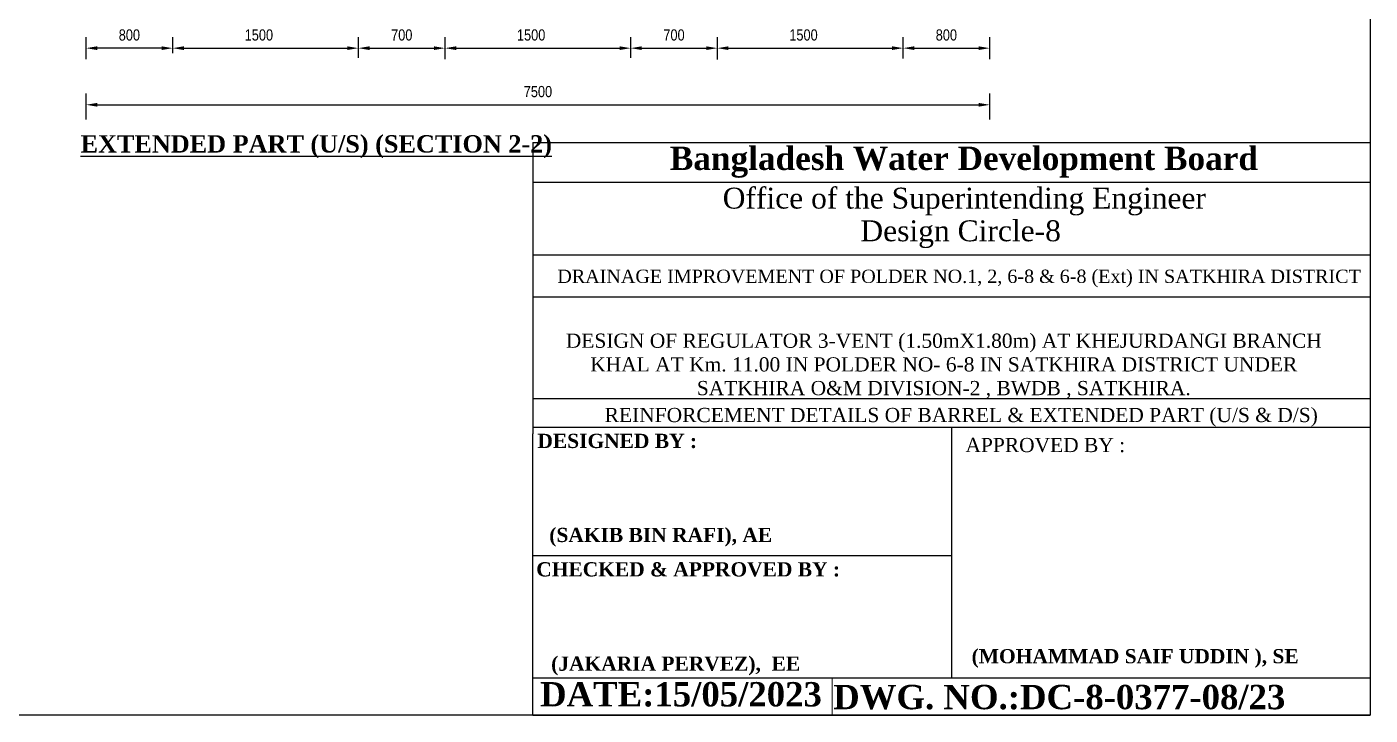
# Model space of a CAD drawing. Extents: x -119161 to 3778985, y -718511 to -30958.
# Drawn here: x 2836751 to 2847601, y -265896 to -260341 of the extents above; entities that cross this region are included whole.
import ezdxf

# ---------------------------------------------------------------- set-up
doc = ezdxf.new("R2010")
doc.units = 0
doc.header["$MEASUREMENT"] = 0
doc.layers.get('DEFPOINTS').update_dxf_attribs({"linetype": 'CONTINUOUS'})
doc.layers.add('Dim', color=7, linetype='CONTINUOUS', lineweight=9)
doc.layers.add('Left Bank Profile', color=7, linetype='CONTINUOUS', lineweight=25)
doc.layers.add('LINE', color=7, linetype='CONTINUOUS')
doc.layers.add('TXT', color=7, linetype='CONTINUOUS')
doc.styles.add('ARIAL', font='ARIALN.TTF')
doc.styles.add('DIM', font='isocp3.shx')
doc.styles.get("Standard").update_dxf_attribs({"font": 'times.ttf', "height": 250})
doc.dimstyles.new('dim_60', dxfattribs={"dimtxt": 120, "dimasz": 120, "dimexe": 60, "dimexo": 60, "dimgap": 50, "dimtad": 1, "dimdec": 0, "dimzin": 0, "dimdsep": 46, "dimtxsty": 'DIM', "dimcen": 0.09, "dimclrd": 5, "dimclre": 5, "dimclrt": 7, "dimadec": 0, "dimazin": 0, "dimtfac": 1, "dimtdec": 0, "dimtmove": 0, "dimatfit": 3, "dimfxl": 1, "dimtolj": 1, "dimtzin": 0, "dimarcsym": 0})

# ---------------------------------------------------------------- blocks, each defined once
blk = doc.blocks.new('*D282')
at = {"layer": 'DEFPOINTS', "color": 0, "lineweight": -2}
for p in [(2839429, -260513), (2837929, -260613), (2839429, -260652)]:
    blk.add_point(p, dxfattribs=at)
at = {"layer": 'Dim', "color": 5, "lineweight": -2}
for p, q in [((2837929, -260553), (2837929, -260423)), ((2839429, -260592), (2839429, -260423)), ((2838019, -260513), (2839339, -260513))]:
    blk.add_line(p, q, dxfattribs=at)
for points in [[(2838019, -260498), (2838019, -260528), (2837929, -260513)], [(2839339, -260498), (2839339, -260528), (2839429, -260513)]]:
    blk.add_solid(points, dxfattribs=at)
at = {"layer": 'Dim', "color": 7, "insert": (2838625, -260407), "char_height": 90, "attachment_point": 5, "style": 'ARIAL'}
blk.add_mtext('\\A1;1500', dxfattribs=at)
blk = doc.blocks.new('*D283')
at = {"layer": 'DEFPOINTS', "color": 0, "lineweight": -2}
for p in [(2837229, -260513), (2837929, -260600), (2837229, -260663)]:
    blk.add_point(p, dxfattribs=at)
at = {"layer": 'Dim', "color": 5, "lineweight": -2}
for p, q in [((2837229, -260603), (2837229, -260423)), ((2837929, -260540), (2837929, -260423)), ((2837839, -260513), (2837319, -260513))]:
    blk.add_line(p, q, dxfattribs=at)
for points in [[(2837319, -260498), (2837319, -260528), (2837229, -260513)], [(2837839, -260498), (2837839, -260528), (2837929, -260513)]]:
    blk.add_solid(points, dxfattribs=at)
at = {"layer": 'Dim', "color": 7, "insert": (2837579, -260407), "char_height": 90, "attachment_point": 5, "style": 'ARIAL'}
blk.add_mtext('\\A1;800', dxfattribs=at)
blk = doc.blocks.new('*D284')
at = {"layer": 'DEFPOINTS', "color": 0, "lineweight": -2}
for p in [(2840129, -260513), (2839429, -260619), (2840129, -260663)]:
    blk.add_point(p, dxfattribs=at)
at = {"layer": 'Dim', "color": 5, "lineweight": -2}
for p, q in [((2839429, -260559), (2839429, -260423)), ((2840129, -260603), (2840129, -260423)), ((2839519, -260513), (2840039, -260513))]:
    blk.add_line(p, q, dxfattribs=at)
for points in [[(2839519, -260498), (2839519, -260528), (2839429, -260513)], [(2840039, -260498), (2840039, -260528), (2840129, -260513)]]:
    blk.add_solid(points, dxfattribs=at)
at = {"layer": 'Dim', "color": 7, "insert": (2839779, -260407), "char_height": 90, "attachment_point": 5, "style": 'ARIAL'}
blk.add_mtext('\\A1;700', dxfattribs=at)
blk = doc.blocks.new('*D285')
at = {"layer": 'DEFPOINTS', "color": 0, "lineweight": -2}
for p in [(2844528, -260513), (2843829, -260656), (2844528, -260663)]:
    blk.add_point(p, dxfattribs=at)
at = {"layer": 'Dim', "color": 5, "lineweight": -2}
for p, q in [((2843829, -260596), (2843829, -260423)), ((2844528, -260603), (2844528, -260423)), ((2843919, -260513), (2844438, -260513))]:
    blk.add_line(p, q, dxfattribs=at)
for points in [[(2843919, -260498), (2843919, -260528), (2843829, -260513)], [(2844438, -260498), (2844438, -260528), (2844528, -260513)]]:
    blk.add_solid(points, dxfattribs=at)
at = {"layer": 'Dim', "color": 7, "insert": (2844178, -260407), "char_height": 90, "attachment_point": 5, "style": 'ARIAL'}
blk.add_mtext('\\A1;800', dxfattribs=at)
blk = doc.blocks.new('*D286')
at = {"layer": 'DEFPOINTS', "color": 0, "lineweight": -2}
for p in [(2841628, -260513), (2840129, -260613), (2841628, -260652)]:
    blk.add_point(p, dxfattribs=at)
at = {"layer": 'Dim', "color": 5, "lineweight": -2}
for p, q in [((2840129, -260553), (2840129, -260423)), ((2841628, -260592), (2841628, -260423)), ((2840219, -260513), (2841538, -260513))]:
    blk.add_line(p, q, dxfattribs=at)
for points in [[(2840219, -260498), (2840219, -260528), (2840129, -260513)], [(2841538, -260498), (2841538, -260528), (2841628, -260513)]]:
    blk.add_solid(points, dxfattribs=at)
at = {"layer": 'Dim', "color": 7, "insert": (2840824, -260407), "char_height": 90, "attachment_point": 5, "style": 'ARIAL'}
blk.add_mtext('\\A1;1500', dxfattribs=at)
blk = doc.blocks.new('*D287')
at = {"layer": 'DEFPOINTS', "color": 0, "lineweight": -2}
for p in [(2842328, -260513), (2841628, -260620), (2842328, -260664)]:
    blk.add_point(p, dxfattribs=at)
at = {"layer": 'Dim', "color": 5, "lineweight": -2}
for p, q in [((2841628, -260560), (2841628, -260423)), ((2842328, -260604), (2842328, -260423)), ((2841718, -260513), (2842238, -260513))]:
    blk.add_line(p, q, dxfattribs=at)
for points in [[(2841718, -260498), (2841718, -260528), (2841628, -260513)], [(2842238, -260498), (2842238, -260528), (2842328, -260513)]]:
    blk.add_solid(points, dxfattribs=at)
at = {"layer": 'Dim', "color": 7, "insert": (2841978, -260407), "char_height": 90, "attachment_point": 5, "style": 'ARIAL'}
blk.add_mtext('\\A1;700', dxfattribs=at)
blk = doc.blocks.new('*D288')
at = {"layer": 'DEFPOINTS', "color": 0, "lineweight": -2}
for p in [(2843829, -260513), (2842328, -260613), (2843829, -260656)]:
    blk.add_point(p, dxfattribs=at)
at = {"layer": 'Dim', "color": 5, "lineweight": -2}
for p, q in [((2842328, -260553), (2842328, -260423)), ((2843829, -260596), (2843829, -260423)), ((2842418, -260513), (2843739, -260513))]:
    blk.add_line(p, q, dxfattribs=at)
for points in [[(2842418, -260498), (2842418, -260528), (2842328, -260513)], [(2843739, -260498), (2843739, -260528), (2843829, -260513)]]:
    blk.add_solid(points, dxfattribs=at)
at = {"layer": 'Dim', "color": 7, "insert": (2843024, -260407), "char_height": 90, "attachment_point": 5, "style": 'ARIAL'}
blk.add_mtext('\\A1;1500', dxfattribs=at)
blk = doc.blocks.new('*D289')
at = {"layer": 'DEFPOINTS', "color": 0, "lineweight": -2}
for p in [(2844529, -260970), (2837229, -261148), (2844529, -261148)]:
    blk.add_point(p, dxfattribs=at)
at = {"layer": 'Dim', "color": 5, "lineweight": -2}
for p, q in [((2837229, -261088), (2837229, -260880)), ((2844529, -261088), (2844529, -260880)), ((2837319, -260970), (2844439, -260970))]:
    blk.add_line(p, q, dxfattribs=at)
for points in [[(2837319, -260955), (2837319, -260985), (2837229, -260970)], [(2844439, -260955), (2844439, -260985), (2844529, -260970)]]:
    blk.add_solid(points, dxfattribs=at)
at = {"layer": 'Dim', "color": 7, "insert": (2840879, -260864), "char_height": 90, "attachment_point": 5, "style": 'ARIAL'}
blk.add_mtext('\\A1;7500', dxfattribs=at)

msp = doc.modelspace()

# ---------------------------------------------------------------- linework, layer by layer
at = {"layer": 'Left Bank Profile'}
msp.add_lwpolyline([(2840838.4, -265896.2), (2847600.8, -265896.2)], dxfattribs=at)
msp.add_lwpolyline([(2840838.4, -265896.2), (2847600.8, -265896.2)], dxfattribs=at)
at = {"layer": 'LINE'}
for p, q in [((2840838.4, -261274.4), (2847600.8, -261274.4)), ((2840838.4, -261274.4), (2840838.4, -263626.8)), ((2840838.4, -261595.1), (2847600.8, -261595.1)), ((2840838.4, -262180.7), (2847600.8, -262180.7)), ((2840838.4, -262520.3), (2847600.8, -262520.3)), ((2840838.4, -263340.8), (2847600.8, -263340.8)), ((2840838.4, -263573.1), (2847600.8, -263573.1)), ((2840838.4, -265896.2), (2840838.4, -263626.8)), ((2844219.6, -263573.1), (2844219.6, -265596.1)), ((2840838.4, -264608.9), (2844219.6, -264608.9)), ((2840838.4, -265596.1), (2847600.8, -265596.1)), ((2842107.2, -265596.1), (2847600.8, -265596.1)), ((2842107.2, -265596.1), (2847600.8, -265596.1)), ((2842107.2, -265596.1), (2847600.8, -265596.1))]:
    msp.add_line(p, q, dxfattribs=at)
at = {"layer": 'LINE', "lineweight": 9}
msp.add_line((2847600.8, -261274.4), (2847600.8, -265896.2), dxfattribs=at)
at = {"layer": 'LINE', "color": 7, "lineweight": 9}
for p, q in [((2843255.3, -265596.1), (2843255.3, -265896.2)), ((2847600.8, -265896.2), (2841063.4, -265896.2)), ((2846205.7, -265896.2), (2846662.9, -265896.2))]:
    msp.add_line(p, q, dxfattribs=at)
at = {"layer": 'LINE'}
msp.add_lwpolyline([(2847600.8, -265896.2), (2826956.5, -265896.2), (2826956.5, -251297.8), (2847600.8, -251297.8)], close=True, dxfattribs=at)

# ---------------------------------------------------------------- texts
at = {"layer": 'LINE', "color": 7, "lineweight": 9}
msp.add_text('APPROVED BY :', height=114.692, dxfattribs=at).set_placement((2844332.1, -263773.6))
for s, insert, char_height, width, attachment_point in [('{\\fTimes New Roman|b1|i0|c0|p18;Bangladesh Water Development Board}', (2841944.4, -261307.9), 188.398, 6767.183, 1), ('{\\fTimes New Roman|b0|i0|c0|p18;Office of the Superintending Engineer}', (2842371.4, -261639.2), 168.598, 6055.979, 1), ('{\\fTimes New Roman|b0|i0|c0|p18;Design Circle-8}', (2843483.6, -261902.8), 168.598, 6055.979, 1), ('{\\fTimes New Roman Greek|b0|i0|c0|p18;\\C256;DRAINAGE IMPROVEMENT OF POLDER NO.1, 2, 6-8 & 6-8 (Ext) IN SATKHIRA DISTRICT }', (2844280.6, -262442.9), 107.3544, 6582.694, 8), ('{\\fTimes New Roman Greek|b0|i0|c0|p18;\\C256;DESIGN OF REGULATOR 3-VENT (1.50mX1.80m) AT KHEJURDANGI BRANCH KHAL AT Km. 11.00 IN POLDER NO- 6-8 IN SATKHIRA DISTRICT UNDER SATKHIRA O&M DIVISION-2 , BWDB , SATKHIRA.}', (2844157.1, -263340.8), 114.6924, 6382.862, 8), ('{\\fTimes New Roman|b0|i0|c0|p18;\\C7;REINFORCEMENT DETAILS OF BARREL & EXTENDED PART (U/S & D/S)}', (2844298.1, -263568.5), 114.692, 6382.862, 8)]:
    msp.add_mtext(s, dxfattribs=dict(at, insert=insert, char_height=char_height, width=width, attachment_point=attachment_point))
at = {"layer": 'LINE', "color": 7, "lineweight": 9, "attachment_point": 1}
for s, insert, char_height in [('{\\fTimes New Roman|b1|i0|c0|p18;DESIGNED BY :}', (2840874.7, -263625.6), 114.692), ('{\\fTimes New Roman|b1|i0|c0|p18;\\C0;(SAKIB BIN RAFI), AE}', (2840970.8, -264384.6), 114.692), ('{\\fTimes New Roman|b1|i0|c0|p18;CHECKED & APPROVED BY :}', (2840865.3, -264662.1), 114.692), ('{\\fTimes New Roman|b1|i0|c0|p18;\\C0;(MOHAMMAD SAIF UDDIN ), SE}', (2844382, -265363.1), 114.692), ('{\\fTimes New Roman|b1|i0|c0|p18;\\C0;(JAKARIA PERVEZ),  EE  }', (2840985.9, -265423.3), 114.692), ('{\\fTimes New Roman|b1|i0|c0|p18;DATE:15/05/2023}', (2840896.5, -265629.6), 196.517), (' {\\fTimes New Roman|b1|i0|c0|p18;DWG. NO.:DC-8-0377-08/23}', (2843189.6, -265651.9), 196.517)]:
    msp.add_mtext(s, dxfattribs=dict(at, insert=insert, char_height=char_height))
at = {"layer": 'TXT', "color": 0, "insert": (2837184.6, -261308.3), "char_height": 120, "width": 4042.526, "attachment_point": 4}
msp.add_mtext('{\\fTimes New Roman|b1|i0|c0|p18;\\H1.167x;\\L\\C6;EXTENDED PART (U/S) (SECTION 2-2)}', dxfattribs=at)

# ---------------------------------------------------------------- dimensions: what is measured, and where the dimension line sits
at = {"layer": 'Dim'}
for base, p1, p2, text, picture, middle in [((2837229.2, -260512.5), (2837929.2, -260599.9), (2837229.2, -260663.2), '800', '*D283', (2837579.2, -260406.6)), ((2844528.8, -260969.7), (2837229.2, -261147.8), (2844528.8, -261147.8), '7500', '*D289', (2840879, -260863.7))]:
    dim = msp.add_linear_dim(base=base, p1=p1, p2=p2, text=text, dimstyle='dim_60', override={"dimtxt": 90, "dimasz": 90, "dimexe": 90, "dimgap": 60, "dimtxsty": 'ARIAL'}, dxfattribs=at)
    dim.commit()
    dim.dimension.update_dxf_attribs({"geometry": picture, "text_midpoint": middle})
for base, p1, p2, picture, middle in [((2839428.9, -260512.5), (2837929.2, -260612.7), (2839428.9, -260652), '*D282', (2838625, -260512.5)), ((2841628.3, -260512.9), (2840128.6, -260613), (2841628.3, -260652.3), '*D286', (2840824.4, -260512.9)), ((2843828.6, -260512.5), (2842328, -260612.7), (2843828.6, -260656), '*D288', (2843023.8, -260512.5))]:
    dim = msp.add_linear_dim(base=base, p1=p1, p2=p2, text='1500', dimstyle='dim_60', override={"dimtxt": 90, "dimasz": 90, "dimexe": 90, "dimgap": 60, "dimtxsty": 'ARIAL'}, dxfattribs=at)
    dim.commit()
    dim.dimension.update_dxf_attribs({"geometry": picture, "text_midpoint": middle, "dimtype": 160})
for base, p1, p2, text, picture, middle in [((2840128.6, -260512.5), (2839428.9, -260619.3), (2840128.6, -260663.2), '700', '*D284', (2839778.8, -260406.6)), ((2842328, -260512.9), (2841628.3, -260619.6), (2842328, -260663.5), '700', '*D287', (2841978.2, -260406.9)), ((2844528.3, -260512.5), (2843828.6, -260656), (2844528.3, -260663.2), '800', '*D285', (2844178.5, -260406.6))]:
    dim = msp.add_linear_dim(base=base, p1=p1, p2=p2, angle=180, text=text, dimstyle='dim_60', override={"dimtxt": 90, "dimasz": 90, "dimexe": 90, "dimgap": 60, "dimtxsty": 'ARIAL'}, dxfattribs=at)
    dim.commit()
    dim.dimension.update_dxf_attribs({"geometry": picture, "text_midpoint": middle})

doc.saveas('drawing.dxf')
